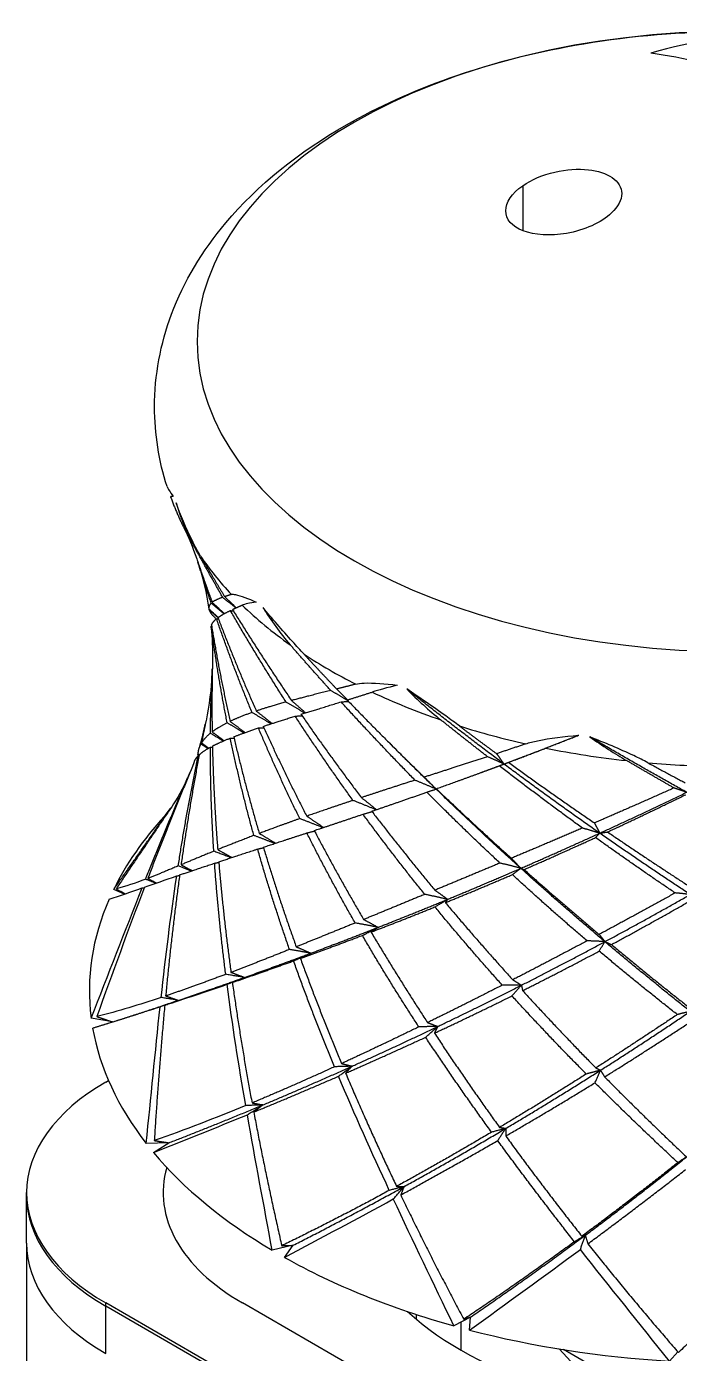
# Model space of a CAD drawing. Extents: x 20 to 191, y 30 to 285.
# Drawn here: x 65.2 to 99, y 216.5 to 285.2 of the extents above; entities that cross this region are included whole.
import ezdxf

# ---------------------------------------------------------------- set-up
doc = ezdxf.new("R2010")
doc.units = 0
doc.layers.add('View', color=7, linetype='CONTINUOUS')

msp = doc.modelspace()

# ---------------------------------------------------------------- linework, layer by layer
at = {"layer": 'View'}
for p, q in [((90.9133, 276.935), (90.9133, 274.611)), ((70.2943, 240.271), (69.7419, 240.516)), ((69.6782, 233.658), (68.5767, 233.858)), ((69.3324, 230.544), (69.4739, 230.626)), ((72.5963, 227.401), (71.4259, 227.372)), ((71.8048, 226.903), (72.5963, 227.401)), ((65.2319, 224.665), (65.2319, 224.828)), ((65.2319, 222.216), (65.2319, 224.665)), ((65.2319, 222.216), (65.2319, 212.418)), ((79.0281, 222.098), (77.9458, 221.839)), ((78.5798, 221.473), (79.0281, 222.098)), ((76.5382, 214.953), (69.3324, 219.113)), ((69.3324, 218.95), (69.3324, 219.113)), ((90.2743, 211.105), (76.4035, 219.113)), ((76.5382, 214.789), (69.3324, 218.95)), ((69.3324, 216.5), (69.3324, 218.95)), ((85.3972, 218.519), (85.3972, 218.281)), ((88.2137, 218.385), (87.35, 217.928)), ((88.1626, 217.709), (88.2137, 218.385)), ((87.7172, 218.122), (87.7172, 216.671)), ((95.4408, 213.898), (92.8077, 216.734)), ((98.6861, 213.433), (93.0321, 216.698)), ((98.9377, 216.59), (98.5043, 216.109))]:
    msp.add_line(p, q, dxfattribs=at)
for centre, major_axis, start_param, end_param in [((101.859, 268.873), (-27.7993, 0), 0, 6.28318), ((89.6414, 242.334), (23.2755, 40.3143), -5.94365, -5.74043), ((109.768, 239.846), (-24.189, 41.8967), 5.54491, 5.86301), ((101.859, 263.997), (-29.6537, 0), -6.00166, -5.94828), ((101.859, 263.997), (-29.6537, 0), -5.91076, -5.78295), ((101.859, 263.997), (-29.6537, 0), -5.74543, -5.59921), ((101.859, 263.997), (-29.6537, 0), -5.56169, -5.43388), ((101.859, 263.997), (-29.6537, 0), -5.39636, -5.25015), ((101.859, 263.997), (-29.6537, 0), -5.21263, -5.08481), ((101.859, 263.997), (-29.6537, 0), -5.0473, -4.90108), ((101.859, 263.997), (-29.6537, 0), -4.86356, -4.73575), ((101.859, 235.28), (-33.3735, 0), -0.487541, -0.275233), ((101.859, 235.28), (-33.3735, 0), -0.248366, -6.20935), ((101.859, 235.28), (-33.3735, 0), -6.18249, -5.86029), ((79.2319, 224.828), (-14, 0), -0.785398, 0), ((101.859, 235.28), (-33.3735, 0), -5.83342, -5.51122), ((86.303, 224.828), (14, 0), 2.97957, 3.92699), ((79.2319, 224.828), (-14, 0), 0, -5.49779), ((79.2319, 224.665), (-14, 0), 0, -5.49779), ((79.2319, 222.216), (-14, 0), 0, -5.49779), ((79.2319, 222.216), (14, 0), 3.14159, 3.92699), ((101.859, 235.28), (-33.3735, 0), -5.48435, -5.16215), ((101.859, 224.828), (19.9905, 0), 3.70495, 5.71983), ((101.859, 235.28), (-33.3735, 0), -5.13529, -4.81309)]:
    msp.add_ellipse(centre, major_axis=major_axis, ratio=0.57735, start_param=start_param, end_param=end_param, dxfattribs=at)
for points, knots in [([(72.5066, 261.365), (72.0808, 262.7), (71.8591, 264.093), (71.8593, 265.486), (71.8578, 267.119), (72.162, 268.748), (72.7395, 270.288), (73.3731, 271.983), (74.3306, 273.57), (75.5387, 275.007), (77.1979, 276.981), (79.3265, 278.681), (81.7952, 280.091), (85.0746, 281.966), (88.9704, 283.33), (93.1531, 284.121), (98.0811, 285.057), (103.409, 285.174), (108.434, 284.47), (113.463, 283.771), (118.188, 282.25), (122.037, 280.026)], [0, 0, 0, 0, 0.116683, 0.116683, 0.116683, 0.253311, 0.253311, 0.253311, 0.403446, 0.403446, 0.403446, 0.609503, 0.609503, 0.609503, 0.883317, 0.883317, 0.883317, 0.941658, 0.941658, 0.941658, 1, 1, 1, 1]), ([(90.9133, 276.935), (91.3633, 277.25), (91.955, 277.5), (92.5747, 277.644), (93.1623, 277.782), (93.7737, 277.824), (94.3115, 277.764), (94.8034, 277.711), (95.2329, 277.571), (95.5359, 277.364), (95.8589, 277.145), (96.0358, 276.851), (96.0346, 276.529)], [0, 0, 0, 0, 0.100758, 0.100758, 0.100758, 0.19632, 0.19632, 0.19632, 0.283648, 0.283648, 0.283648, 0.376285, 0.376285, 0.376285, 0.376285]), ([(96.0346, 276.529), (96.0357, 276.201), (95.8511, 275.846), (95.5121, 275.525), (94.9913, 275.025), (94.0976, 274.624), (93.1837, 274.468), (92.3563, 274.322), (91.5218, 274.371), (90.9301, 274.605), (90.3678, 274.821), (90.0313, 275.202), (90.0346, 275.642)], [0.376285, 0.376285, 0.376285, 0.376285, 0.471069, 0.471069, 0.471069, 0.61794, 0.61794, 0.61794, 0.750975, 0.750975, 0.750975, 0.876559, 0.876559, 0.876559, 0.876559]), ([(74.2384, 257.767), (74.0942, 258.016), (73.9589, 258.267), (73.8326, 258.519), (73.4808, 259.222), (73.2039, 259.896), (72.976, 260.522)], [0, 0, 0, 0, 0.263819, 0.263819, 0.263819, 1, 1, 1, 1]), ([(75.8392, 255.785), (75.8849, 255.799), (75.9554, 255.795), (76.0504, 255.773), (76.3129, 255.715), (76.7018, 255.565), (77.1252, 255.385)], [0, 0, 0, 0, 0.263819, 0.263819, 0.263819, 1, 1, 1, 1]), ([(79.5947, 252.689), (79.3972, 252.903), (79.1998, 253.12), (79.0025, 253.339), (78.4537, 253.95), (77.9404, 254.543), (77.4718, 255.099)], [0, 0, 0, 0, 0.263819, 0.263819, 0.263819, 1, 1, 1, 1]), ([(82.2729, 251.143), (82.3935, 251.173), (82.5403, 251.191), (82.7133, 251.197), (83.1924, 251.214), (83.793, 251.164), (84.4141, 251.091)], [0, 0, 0, 0, 0.263819, 0.263819, 0.263819, 1, 1, 1, 1]), ([(87.6363, 248.974), (87.4096, 249.145), (87.1739, 249.318), (86.9292, 249.493), (86.2497, 249.978), (85.562, 250.449), (84.9092, 250.891)], [0, 0, 0, 0, 0.263819, 0.263819, 0.263819, 1, 1, 1, 1]), ([(91.0691, 248.05), (91.2499, 248.111), (91.4554, 248.165), (91.6854, 248.212), (92.3233, 248.343), (93.0633, 248.43), (93.8072, 248.495)], [0, 0, 0, 0, 0.263819, 0.263819, 0.263819, 1, 1, 1, 1]), ([(97.3935, 247.072), (97.1647, 247.196), (96.9192, 247.32), (96.6568, 247.443), (95.9285, 247.785), (95.1492, 248.107), (94.391, 248.405)], [0, 0, 0, 0, 0.263819, 0.263819, 0.263819, 1, 1, 1, 1])]:
    msp.add_open_spline(points, degree=3, knots=knots, dxfattribs=at)
for points, degree in [([(90.0346, 275.642), (90.0308, 276.073), (90.3582, 276.551), (90.9133, 276.935)], 3), ([(72.5066, 261.365), (72.5385, 261.267), (72.6598, 261.079), (72.8196, 260.859)], 3), ([(72.8196, 260.859), (72.6806, 260.86), (72.6907, 260.824)], 2), ([(72.6907, 260.824), (72.9845, 260.016), (73.373, 259.241)], 2), ([(72.976, 260.522), (73.1856, 259.794), (73.4731, 259.064), (73.8532, 258.37)], 3), ([(73.373, 259.241), (73.6013, 258.785), (73.8343, 258.241), (74.0416, 257.631)], 3), ([(75.3857, 255.632), (74.6057, 256.995), (73.8532, 258.37)], 2), ([(74.0416, 257.631), (74.4269, 256.499), (74.8416, 255.375)], 2), ([(74.2384, 257.767), (74.8528, 256.713), (75.4874, 255.668)], 2), ([(74.1474, 257.308), (74.0962, 257.471)], 1), ([(74.79, 255.332), (74.4582, 256.318), (74.1474, 257.308)], 2), ([(74.1474, 257.308), (74.3659, 256.613), (74.548, 255.844), (74.6713, 255.038)], 3), ([(75.3857, 255.632), (75.0259, 255.51), (74.8416, 255.375)], 2), ([(76.0602, 255.081), (75.7246, 255.358), (75.3857, 255.632)], 2), ([(75.8392, 255.785), (75.6525, 255.723), (75.4874, 255.668)], 2), ([(75.4874, 255.668), (75.789, 255.382), (76.0854, 255.093)], 2), ([(74.79, 255.332), (74.6461, 255.2), (74.6713, 255.038)], 2), ([(74.6708, 255.041), (74.6716, 255.036)], 1), ([(74.6713, 255.038), (74.6716, 255.036)], 1), ([(74.6716, 255.036), (75.1554, 254.594)], 1), ([(74.6851, 254.98), (74.6791, 255.029)], 1), ([(75.1386, 254.582), (74.6851, 254.98)], 1), ([(74.6851, 254.98), (74.7396, 254.812), (74.9527, 254.61)], 2), ([(75.4479, 254.777), (75.1208, 255.056), (74.79, 255.332)], 2), ([(74.8416, 255.375), (75.1599, 255.084), (75.4728, 254.791)], 2), ([(75.1385, 254.582), (75.3862, 254.76), (75.7796, 254.949)], 2), ([(75.7796, 254.949), (75.9396, 254.929)], 1), ([(78.6649, 250.215), (77.1675, 252.554), (75.7796, 254.949)], 2), ([(75.8933, 255.004), (76.1255, 255.113), (76.3909, 255.228)], 2), ([(75.8933, 255.004), (77.364, 252.615), (78.9469, 250.292)], 2), ([(77.1252, 255.385), (76.7859, 255.337), (76.525, 255.286), (76.3909, 255.228)], 3), ([(77.4718, 255.099), (77.8805, 254.434), (78.3496, 253.781), (78.8757, 253.179)], 3), ([(74.791, 254.057), (74.7875, 254.096), (74.7926, 254.134)], 2), ([(74.7926, 254.134), (74.8145, 254.131)], 1), ([(75.6173, 249.14), (75.1248, 251.628), (74.7926, 254.134)], 2), ([(74.8048, 254.19), (74.856, 254.357), (75.0658, 254.526)], 2), ([(74.8048, 254.19), (75.213, 251.689), (75.7702, 249.215)], 2), ([(74.9527, 254.61), (75.0544, 254.516)], 1), ([(75.0658, 254.526), (75.165, 254.512)], 1), ([(76.9013, 249.673), (75.9132, 252.079), (75.0658, 254.526)], 2), ([(75.1385, 254.582), (76.0643, 252.141), (77.1248, 249.75)], 2), ([(74.791, 254.057), (74.8779, 253.107), (74.8541, 252.143)], 2), ([(80.9778, 250.812), (79.9173, 251.986), (78.8757, 253.179)], 2), ([(74.8541, 252.143), (74.811, 250.404), (74.8376, 248.668)], 2), ([(79.5947, 252.689), (80.4316, 251.782), (81.2838, 250.888)], 2), ([(74.84, 251.757), (74.7984, 250.893), (74.6874, 250.041), (74.5205, 249.242)], 3), ([(74.7506, 248.6), (74.7636, 250.179), (74.84, 251.757)], 2), ([(74.84, 251.757), (74.8495, 251.95)], 1), ([(80.9778, 250.812), (79.8798, 250.54), (78.9469, 250.292)], 2), ([(81.8647, 250.282), (81.4228, 250.55), (80.9778, 250.812)], 2), ([(82.2729, 251.143), (81.7696, 251.01), (81.2838, 250.888)], 2), ([(81.2838, 250.888), (81.5666, 250.61), (81.8437, 250.326)], 2), ([(81.8272, 250.321), (82.4602, 250.518), (83.1218, 250.728)], 2), ([(84.4141, 251.091), (83.9043, 250.956), (83.456, 250.833), (83.1218, 250.728)], 3), ([(84.9092, 250.891), (85.4676, 250.324), (86.0617, 249.78), (86.6704, 249.293)], 3), ([(89.9412, 247.006), (87.4147, 248.891), (84.9092, 250.891)], 2), ([(78.6649, 250.215), (77.8095, 249.981), (77.1248, 249.75)], 2), ([(79.6303, 249.639), (79.15, 249.93), (78.6649, 250.215)], 2), ([(78.9469, 250.292), (79.3163, 249.976), (79.6769, 249.653)], 2), ([(79.4371, 249.579), (80.4095, 249.881), (81.5118, 250.223)], 2), ([(81.5118, 250.223), (81.8974, 250.248)], 1), ([(85.3373, 246.172), (83.3899, 248.16), (81.5118, 250.223)], 2), ([(81.8272, 250.321), (83.5729, 248.509), (85.3666, 246.762)], 2), ([(76.9013, 249.673), (76.2544, 249.445), (75.7702, 249.215)], 2), ([(77.8816, 249.085), (77.3942, 249.382), (76.9013, 249.673)], 2), ([(77.1248, 249.75), (77.5349, 249.43), (77.9352, 249.103)], 2), ([(77.4817, 248.954), (78.236, 249.203), (79.1371, 249.485)], 2), ([(79.1371, 249.485), (79.4891, 249.504)], 1), ([(82.1277, 245.123), (80.5789, 247.272), (79.1371, 249.485)], 2), ([(79.4371, 249.579), (80.9547, 247.387), (82.5613, 245.267)], 2), ([(89.0885, 247.386), (87.8755, 248.329), (86.6704, 249.293)], 2), ([(74.4564, 248.949), (74.3183, 248.348), (74.1455, 247.8)], 2), ([(74.2544, 248.045), (74.3531, 248.498), (74.4564, 248.949)], 2), ([(74.5205, 249.242), (74.4019, 248.673), (74.2896, 248.103)], 2), ([(74.7506, 248.6), (74.4455, 248.35), (74.2896, 248.103)], 2), ([(74.4564, 248.949), (74.4898, 249.094)], 1), ([(75.4048, 248.192), (74.7506, 248.6)], 1), ([(75.6173, 249.14), (75.1499, 248.905), (74.8376, 248.668)], 2), ([(74.8376, 248.668), (75.1488, 248.442), (75.455, 248.214)], 2), ([(76.487, 248.613), (76.0543, 248.879), (75.6173, 249.14)], 2), ([(75.7702, 249.215), (76.1601, 248.926), (76.5417, 248.632)], 2), ([(75.954, 248.415), (76.5157, 248.631), (77.2349, 248.872)], 2), ([(77.2349, 248.872), (77.5142, 248.883)], 1), ([(79.3746, 244.18), (78.2357, 246.501), (77.2349, 248.872)], 2), ([(77.4817, 248.954), (78.5495, 246.603), (79.7345, 244.307)], 2), ([(87.6363, 248.974), (88.5949, 248.251), (89.5619, 247.542)], 2), ([(74.2544, 248.045), (74.1834, 247.922), (74.1455, 247.8)], 2), ([(74.622, 247.806), (74.2544, 248.045)], 1), ([(74.2896, 248.103), (74.6622, 247.83)], 1), ([(74.8516, 247.933), (75.2324, 248.13), (75.7787, 248.347)], 2), ([(74.8516, 247.933), (74.9155, 245.249), (75.1273, 242.575)], 2), ([(75.7787, 248.347), (75.9691, 248.351)], 1), ([(76.9975, 243.309), (76.3078, 245.813), (75.7787, 248.347)], 2), ([(75.954, 248.415), (76.5458, 245.898), (77.2758, 243.414)], 2), ([(86.4305, 245.707), (85.226, 246.873), (84.0406, 248.069)], 2), ([(91.0691, 248.05), (90.3099, 247.789), (89.5619, 247.542)], 2), ([(89.9412, 247.006), (91.8054, 247.709), (93.8072, 248.495)], 2), ([(93.8072, 248.495), (93.1883, 248.246), (92.6066, 248.018), (92.1127, 247.828)], 3), ([(94.391, 248.405), (95.0317, 247.961), (95.6793, 247.542), (96.2971, 247.18)], 3), ([(99.4015, 245.543), (96.9201, 246.917), (94.391, 248.405)], 2), ([(73.0852, 241.731), (73.5249, 244.593), (74.1235, 247.437)], 2), ([(74.1688, 247.481), (73.6295, 244.644), (73.2288, 241.791)], 2), ([(73.9153, 247.128), (73.9703, 247.28), (74.1235, 247.437)], 2), ([(74.0983, 247.486), (74.1136, 247.521)], 1), ([(74.1615, 247.442), (74.0983, 247.486)], 1), ([(74.0983, 247.486), (74.1022, 247.415)], 1), ([(74.1455, 247.8), (74.1028, 247.663), (74.0988, 247.532)], 2), ([(74.0988, 247.532), (74.1685, 247.479)], 1), ([(74.1235, 247.437), (74.1603, 247.436)], 1), ([(74.1688, 247.481), (74.3735, 247.673), (74.7478, 247.877)], 2), ([(74.7478, 247.877), (74.8529, 247.878)], 1), ([(74.9246, 242.493), (74.7509, 245.182), (74.7478, 247.877)], 2), ([(89.0885, 247.386), (87.3848, 246.829), (85.8159, 246.326)], 2), ([(89.9412, 247.006), (89.515, 247.2), (89.0885, 247.386)], 2), ([(89.5619, 247.542), (89.7538, 247.278), (89.9412, 247.006)], 2), ([(90.1771, 247.093), (91.1347, 247.452), (92.1127, 247.828)], 2), ([(73.7205, 246.633), (72.5734, 243.877), (71.5094, 241.088)], 2), ([(73.6449, 246.456), (73.6831, 246.544)], 1), ([(73.9153, 247.128), (73.8198, 246.871), (73.7205, 246.633)], 2), ([(85.3666, 246.762), (85.8159, 246.326)], 1), ([(86.4402, 245.726), (87.5523, 246.122), (88.7157, 246.55)], 2), ([(88.7157, 246.55), (89.3164, 246.771), (89.9214, 246.999)], 2), ([(88.7157, 246.55), (89.2032, 246.729), (89.6982, 246.914)], 2), ([(89.6982, 246.914), (89.9412, 247.006)], 1), ([(94.0025, 243.69), (91.84, 245.26), (89.6982, 246.914)], 2), ([(89.9214, 246.999), (89.9412, 247.006)], 1), ([(89.9412, 247.006), (90.0627, 247.052), (90.1771, 247.093)], 2), ([(94.8973, 243.427), (92.4155, 245.161), (89.9412, 247.006)], 2), ([(90.1771, 247.093), (92.3988, 245.479), (94.6199, 243.956)], 2), ([(98.7396, 245.768), (97.5203, 246.464), (96.2971, 247.18)], 2), ([(97.3935, 247.072), (98.3581, 246.544), (99.3232, 246.032)], 2), ([(71.3978, 241.045), (72.4778, 243.764), (73.6449, 246.456)], 2), ([(73.6449, 246.456), (73.3282, 245.726), (72.9935, 245.156), (72.7441, 244.791)], 3), ([(85.3373, 246.172), (83.8747, 245.701), (82.5613, 245.267)], 2), ([(86.4305, 245.707), (85.8857, 245.945), (85.3373, 246.172)], 2), ([(85.8159, 246.326), (86.1277, 246.023), (86.4305, 245.707)], 2), ([(82.5613, 245.267), (82.9574, 244.963), (83.3417, 244.646)], 2), ([(83.0989, 244.563), (84.4654, 245.028), (85.949, 245.552)], 2), ([(85.949, 245.552), (86.4305, 245.707)], 1), ([(89.7342, 241.88), (87.8114, 243.675), (85.949, 245.552)], 2), ([(86.4305, 245.707), (86.44, 245.72), (86.4402, 245.726)], 2), ([(90.8144, 241.609), (88.5955, 243.61), (86.4305, 245.707)], 2), ([(86.4402, 245.726), (88.3665, 243.886), (90.3254, 242.129)], 2), ([(98.7396, 245.768), (96.6356, 244.824), (94.6199, 243.956)], 2), ([(94.8973, 243.427), (97.1052, 244.435), (99.4015, 245.543)], 2), ([(95.303, 243.489), (97.2997, 244.416), (99.3513, 245.42)], 2), ([(99.4015, 245.543), (99.069, 245.659), (98.7396, 245.768)], 2), ([(69.7419, 240.516), (71.2212, 242.61), (72.6885, 244.71)], 2), ([(72.7441, 244.791), (71.3082, 242.677), (69.8691, 240.547)], 2), ([(72.3742, 244.306), (72.3953, 244.329), (72.5154, 244.463), (72.6885, 244.71)], 3), ([(72.6885, 244.71), (72.7163, 244.75)], 1), ([(82.1277, 245.123), (80.8575, 244.7), (79.7345, 244.307)], 2), ([(83.3213, 244.639), (82.7275, 244.886), (82.1277, 245.123)], 2), ([(82.6472, 244.409), (83.1156, 244.541)], 1), ([(83.0989, 244.563), (84.6976, 242.483), (86.3673, 240.477)], 2), ([(79.3746, 244.18), (78.2536, 243.783), (77.2758, 243.414)], 2), ([(80.5691, 243.713), (79.9749, 243.951), (79.3746, 244.18)], 2), ([(79.7345, 244.307), (80.1733, 244.02), (80.5997, 243.723)], 2), ([(80.1206, 243.565), (81.3181, 243.96), (82.6472, 244.409)], 2), ([(85.8438, 240.261), (84.196, 242.298), (82.6472, 244.409)], 2), ([(94.6199, 243.956), (94.7606, 243.698), (94.8973, 243.427)], 2), ([(76.9975, 243.309), (75.9934, 242.926), (75.1273, 242.575)], 2), ([(78.0807, 242.896), (77.5414, 243.105), (76.9975, 243.309)], 2), ([(77.2758, 243.414), (77.7025, 243.165), (78.1189, 242.908)], 2), ([(77.4876, 242.702), (78.5427, 243.046), (79.7417, 243.44)], 2), ([(79.7417, 243.44), (80.135, 243.537)], 1), ([(82.2432, 238.781), (80.9261, 241.081), (79.7417, 243.44)], 2), ([(80.1206, 243.565), (81.3471, 241.232), (82.6791, 238.959)], 2), ([(94.0025, 243.69), (92.1091, 242.878), (90.3254, 242.129)], 2), ([(90.8144, 241.609), (92.8118, 242.475), (94.8973, 243.427)], 2), ([(90.9788, 241.545), (92.7927, 242.334), (94.68, 243.201)], 2), ([(94.8973, 243.427), (94.4497, 243.564), (94.0025, 243.69)], 2), ([(94.68, 243.201), (94.8973, 243.427)], 1), ([(98.803, 240.335), (96.7382, 241.724), (94.68, 243.201)], 2), ([(94.8973, 243.427), (95.1033, 243.463), (95.303, 243.489)], 2), ([(99.5815, 240.252), (97.2414, 241.79), (94.8973, 243.427)], 2), ([(95.303, 243.489), (97.4057, 242.059), (99.4807, 240.712)], 2), ([(74.9246, 242.493), (74.0119, 242.12), (73.2288, 241.791)], 2), ([(75.8148, 242.155), (74.9246, 242.493)], 1), ([(75.1273, 242.575), (75.4955, 242.374), (75.8569, 242.169)], 2), ([(75.1787, 241.946), (76.1102, 242.253), (77.194, 242.606)], 2), ([(77.194, 242.606), (77.4965, 242.673)], 1), ([(78.8436, 237.408), (77.9402, 239.987), (77.194, 242.606)], 2), ([(77.4876, 242.702), (78.2723, 240.105), (79.1893, 237.546)], 2), ([(73.1557, 241.266), (73.986, 241.55), (74.9662, 241.875)], 2), ([(73.2288, 241.791), (73.5163, 241.639), (73.8001, 241.485)], 2), ([(74.9662, 241.875), (75.1812, 241.916)], 1), ([(75.5426, 236.123), (75.1735, 238.992), (74.9662, 241.875)], 2), ([(75.1787, 241.946), (75.4234, 239.079), (75.8122, 236.225)], 2), ([(89.7342, 241.88), (87.9937, 241.151), (86.3673, 240.477)], 2), ([(90.8144, 241.609), (90.2756, 241.751), (89.7342, 241.88)], 2), ([(90.3254, 242.129), (90.5738, 241.877), (90.8144, 241.609)], 2), ([(71.3978, 241.045), (70.858, 240.839), (70.3551, 240.668), (69.8691, 240.547)], 3), ([(71.3351, 240.632), (71.8567, 240.815), (72.4054, 241.008), (73.0063, 241.214)], 3), ([(71.9159, 240.835), (71.3978, 241.045)], 1), ([(73.0852, 241.731), (72.2405, 241.375), (71.5094, 241.088)], 2), ([(71.5094, 241.088), (71.9571, 240.85)], 1), ([(72.1998, 234.925), (72.4311, 237.024), (72.6912, 239.122), (73.0063, 241.214)], 3), ([(73.1557, 241.266), (72.7303, 238.142), (72.4315, 235.003)], 2), ([(73.0063, 241.214), (73.1519, 241.238)], 1), ([(73.7581, 241.471), (73.0852, 241.731)], 1), ([(86.9093, 239.83), (88.5981, 240.518), (90.3768, 241.284)], 2), ([(87.0259, 240.004), (88.8747, 240.767), (90.8144, 241.609)], 2), ([(90.3768, 241.284), (90.8144, 241.609)], 1), ([(94.2447, 237.855), (92.2867, 239.525), (90.3768, 241.284)], 2), ([(90.8144, 241.609), (90.9003, 241.582), (90.9788, 241.545)], 2), ([(95.1659, 237.813), (92.9694, 239.665), (90.8144, 241.609)], 2), ([(90.9788, 241.545), (92.9156, 239.826), (94.8688, 238.188)], 2), ([(68.5767, 233.858), (69.4632, 236.099), (70.3254, 238.349), (71.2163, 240.59)], 3), ([(71.3351, 240.632), (70.4898, 238.41), (69.6742, 236.175), (68.8666, 233.931)], 3), ([(69.5099, 240.016), (70.0838, 240.195), (70.6341, 240.386), (71.2163, 240.59)], 3), ([(69.8691, 240.547), (70.3418, 240.288)], 1), ([(71.2163, 240.59), (71.3248, 240.605)], 1), ([(86.3673, 240.477), (86.7018, 240.248), (87.0259, 240.004)], 2), ([(85.8438, 240.261), (84.2045, 239.583), (82.6791, 238.959)], 2), ([(83.4297, 238.554), (85.1786, 239.241), (87.0259, 240.004)], 2), ([(87.0259, 240.004), (86.437, 240.138), (85.8438, 240.261)], 2), ([(86.3724, 239.612), (87.0259, 240.004)], 1), ([(87.0259, 240.004), (86.9711, 239.922), (86.9093, 239.83)], 2), ([(86.9093, 239.83), (88.6224, 237.797), (90.3958, 235.839)], 2), ([(98.803, 240.335), (96.8023, 239.224), (94.8688, 238.188)], 2), ([(95.1659, 237.813), (97.3533, 238.987), (99.5815, 240.252)], 2), ([(95.5011, 237.661), (97.4776, 238.722), (99.4913, 239.874)], 2), ([(99.5815, 240.252), (99.1915, 240.3), (98.803, 240.335)], 2), ([(83.0632, 238.308), (84.6654, 238.922), (86.3724, 239.612)], 2), ([(89.8549, 235.562), (88.0692, 237.546), (86.3724, 239.612)], 2), ([(82.2432, 238.781), (80.6611, 238.135), (79.1893, 237.546)], 2), ([(79.9448, 237.215), (81.6315, 237.847), (83.4297, 238.554)], 2), ([(83.4297, 238.554), (82.8386, 238.672), (82.2432, 238.781)], 2), ([(82.6153, 238.136), (83.4297, 238.554)], 1), ([(82.6791, 238.959), (83.0596, 238.763), (83.4297, 238.554)], 2), ([(83.4297, 238.554), (83.2492, 238.434), (83.0632, 238.308)], 2), ([(83.0632, 238.308), (84.4741, 235.934), (85.9856, 233.622)], 2), ([(79.4066, 236.944), (80.9526, 237.504), (82.6153, 238.136)], 2), ([(85.5386, 233.404), (84.0146, 235.736), (82.6153, 238.136)], 2), ([(94.2447, 237.855), (92.2848, 236.811), (90.3958, 235.839)], 2), ([(90.8444, 235.556), (92.9802, 236.639), (95.1659, 237.813)], 2), ([(95.1659, 237.813), (94.7058, 237.84), (94.2447, 237.855)], 2), ([(94.8688, 238.188), (95.0197, 238.009), (95.1659, 237.813)], 2), ([(94.871, 237.324), (95.1659, 237.813)], 1), ([(95.1659, 237.813), (95.3356, 237.742), (95.5011, 237.661)], 2), ([(99.5877, 234.204), (97.3608, 235.962), (95.1659, 237.813)], 2), ([(95.5011, 237.661), (97.4943, 236.005), (99.4952, 234.432)], 2), ([(78.8436, 237.408), (77.2778, 236.783), (75.8122, 236.225)], 2), ([(76.511, 235.961), (78.1614, 236.548), (79.9448, 237.215)], 2), ([(79.9448, 237.215), (79.3957, 237.314), (78.8436, 237.408)], 2), ([(79.0527, 236.816), (79.9448, 237.215)], 1), ([(79.1893, 237.546), (79.5713, 237.385), (79.9448, 237.215)], 2), ([(79.9448, 237.215), (79.6775, 237.082), (79.4066, 236.944)], 2), ([(79.4066, 236.944), (80.406, 234.204), (81.5372, 231.504)], 2), ([(90.9058, 235.279), (92.8619, 236.255), (94.871, 237.324)], 2), ([(98.9144, 234.04), (96.8756, 235.634), (94.871, 237.324)], 2), ([(75.8845, 235.699), (77.4091, 236.224), (79.0527, 236.816)], 2), ([(81.1742, 231.338), (80.0407, 234.054), (79.0527, 236.816)], 2), ([(72.3861, 234.524), (73.4325, 234.866), (74.5001, 235.224), (75.6097, 235.605)], 3), ([(75.5426, 236.123), (73.9483, 235.518), (72.4315, 235.003)], 2), ([(73.0931, 234.774), (74.7189, 235.323), (76.511, 235.961)], 2), ([(76.511, 235.961), (75.5426, 236.123)], 1), ([(75.6097, 235.605), (76.511, 235.961)], 1), ([(76.5792, 229.332), (76.2178, 231.418), (75.8861, 233.508), (75.6097, 235.605)], 3), ([(75.8122, 236.225), (76.1646, 236.095), (76.511, 235.961)], 2), ([(76.511, 235.961), (75.8845, 235.699)], 1), ([(75.8845, 235.699), (76.3233, 232.577), (76.9031, 229.466)], 2), ([(89.8549, 235.562), (87.8856, 234.554), (85.9856, 233.622)], 2), ([(86.5146, 233.422), (88.6484, 234.443), (90.8444, 235.556)], 2), ([(90.8444, 235.556), (90.3507, 235.564), (89.8549, 235.562)], 2), ([(90.3577, 235.006), (90.8444, 235.556)], 1), ([(90.3958, 235.839), (90.6232, 235.705), (90.8444, 235.556)], 2), ([(90.8444, 235.556), (90.877, 235.422), (90.9058, 235.279)], 2), ([(72.1998, 234.925), (71.0748, 234.55), (69.9713, 234.214), (68.8666, 233.931)], 3), ([(73.0931, 234.774), (72.1998, 234.925)], 1), ([(72.4315, 235.003), (72.7645, 234.89), (73.0931, 234.774)], 2), ([(86.3427, 233.078), (88.3167, 233.997), (90.3577, 235.006)], 2), ([(94.2021, 230.963), (92.2412, 232.94), (90.3577, 235.006)], 2), ([(90.9058, 235.279), (92.7727, 233.239), (94.6965, 231.277)], 2), ([(69.2192, 233.515), (70.1969, 233.817), (71.1637, 234.125), (72.1474, 234.446)], 3), ([(69.2192, 233.515), (70.3997, 233.879), (71.6414, 234.289)], 2), ([(71.4259, 227.372), (71.6699, 229.728), (71.8916, 232.088), (72.1474, 234.446)], 3), ([(71.6414, 234.289), (72.3491, 234.523), (73.0931, 234.774)], 2), ([(72.3861, 234.524), (72.0636, 231.029), (71.8435, 227.517)], 2), ([(72.1474, 234.446), (73.0931, 234.774)], 1), ([(73.0931, 234.774), (72.3861, 234.524)], 1), ([(94.9352, 231.155), (97.2588, 232.629), (99.5877, 234.204)], 2), ([(99.5877, 234.204), (99.2509, 234.126), (98.9144, 234.04)], 2), ([(68.6549, 233.343), (69.2192, 233.515)], 1), ([(68.8666, 233.931), (69.2769, 233.797), (69.682, 233.659)], 2), ([(85.9856, 233.622), (86.2531, 233.527), (86.5146, 233.422)], 2), ([(98.9144, 234.04), (96.7956, 232.616), (94.6965, 231.277)], 2), ([(95.1503, 230.816), (97.3143, 232.155), (99.4874, 233.594)], 2), ([(85.5386, 233.404), (83.5085, 232.412), (81.5372, 231.504)], 2), ([(81.7463, 231.007), (83.7813, 231.894), (85.8899, 232.868)], 2), ([(82.0824, 231.367), (84.2584, 232.344), (86.5146, 233.422)], 2), ([(86.5146, 233.422), (86.0275, 233.416), (85.5386, 233.404)], 2), ([(85.8899, 232.868), (86.5146, 233.422)], 1), ([(89.3007, 227.953), (87.5396, 230.375), (85.8899, 232.868)], 2), ([(86.5146, 233.422), (86.43, 233.253), (86.3427, 233.078)], 2), ([(86.3427, 233.078), (87.9761, 230.606), (89.7133, 228.199)], 2), ([(81.5372, 231.504), (81.8121, 231.439), (82.0824, 231.367)], 2), ([(81.1742, 231.338), (79.0226, 230.352), (76.9031, 229.466)], 2), ([(76.992, 228.992), (79.1559, 229.883), (81.3792, 230.848)], 2), ([(77.4642, 229.362), (79.7196, 230.306), (82.0824, 231.367)], 2), ([(82.0824, 231.367), (81.1742, 231.338)], 1), ([(81.3792, 230.848), (82.0824, 231.367)], 1), ([(84.0077, 224.941), (83.0972, 226.897), (82.2136, 228.864), (81.3792, 230.848)], 3), ([(82.0824, 231.367), (81.7463, 231.007)], 1), ([(81.7463, 231.007), (82.9964, 228.057), (84.3848, 225.147)], 2), ([(94.2021, 230.963), (91.9527, 229.536), (89.7133, 228.199)], 2), ([(90.0392, 228.15), (92.4783, 229.597), (94.9352, 231.155)], 2), ([(94.9352, 231.155), (94.5689, 231.062), (94.2021, 230.963)], 2), ([(94.6533, 230.509), (94.9352, 231.155)], 1), ([(94.6965, 231.277), (94.8172, 231.222), (94.9352, 231.155)], 2), ([(94.9352, 231.155), (95.0435, 230.988), (95.1503, 230.816)], 2), ([(95.1503, 230.816), (97.2208, 228.721), (99.3545, 226.707)], 2), ([(90.034, 227.756), (92.3339, 229.084), (94.6533, 230.509)], 2), ([(98.942, 226.378), (96.7656, 228.399), (94.6533, 230.509)], 2), ([(76.9031, 229.466), (77.1855, 229.417), (77.4642, 229.362)], 2), ([(71.8048, 226.903), (73.4337, 227.544), (75.0406, 228.189), (76.6622, 228.856)], 3), ([(76.5792, 229.332), (75.0048, 228.682), (73.4336, 228.074), (71.8435, 227.517)], 3), ([(72.5963, 227.401), (74.9555, 228.313), (77.4642, 229.362)], 2), ([(77.4642, 229.362), (76.5792, 229.332)], 1), ([(76.6622, 228.856), (77.4642, 229.362)], 1), ([(77.9458, 221.839), (77.5178, 224.177), (77.0723, 226.514), (76.6622, 228.856)], 3), ([(77.4642, 229.362), (76.992, 228.992)], 1), ([(76.992, 228.992), (77.6483, 225.531), (78.4408, 222.077)], 2), ([(84.7777, 225.14), (87.3906, 226.58), (90.0392, 228.15)], 2), ([(90.0392, 228.15), (89.3007, 227.953)], 1), ([(89.6189, 227.517), (90.0392, 228.15)], 1), ([(89.7133, 228.199), (89.8777, 228.178), (90.0392, 228.15)], 2), ([(90.0392, 228.15), (90.034, 227.756)], 1), ([(71.8435, 227.517), (72.2223, 227.462), (72.5963, 227.401)], 2), ([(89.3007, 227.953), (86.8513, 226.499), (84.3848, 225.147)], 2), ([(84.5973, 224.703), (87.0997, 226.069), (89.6189, 227.517)], 2), ([(93.5894, 222.282), (91.5607, 224.868), (89.6189, 227.517)], 2), ([(90.034, 227.756), (91.9446, 225.128), (93.9742, 222.565)], 2), ([(94.1514, 222.616), (96.8068, 224.592), (99.4217, 226.699)], 2), ([(99.4217, 226.699), (98.942, 226.378)], 1), ([(98.942, 226.378), (96.4902, 224.425), (93.9742, 222.565)], 2), ([(94.2846, 222.174), (96.8237, 224.054), (99.335, 226.013)], 2), ([(84.0077, 224.941), (81.2615, 223.444), (78.4408, 222.077)], 2), ([(79.0281, 222.098), (81.8712, 223.539), (84.7777, 225.14)], 2), ([(84.7777, 225.14), (84.0077, 224.941)], 1), ([(84.2161, 224.495), (84.7777, 225.14)], 1), ([(84.3848, 225.147), (84.5825, 225.146), (84.7777, 225.14)], 2), ([(84.7777, 225.14), (84.5973, 224.703)], 1), ([(84.5973, 224.703), (86.1533, 221.467), (87.8627, 218.268)], 2), ([(78.5798, 221.473), (80.469, 222.473), (82.3412, 223.472), (84.2161, 224.495)], 3), ([(87.35, 217.928), (86.3017, 220.115), (85.2428, 222.299), (84.2161, 224.495)], 3), ([(88.2137, 218.385), (91.1977, 220.419), (94.1514, 222.616)], 2), ([(94.1514, 222.616), (93.5894, 222.282)], 1), ([(93.898, 221.888), (94.1514, 222.616)], 1), ([(93.9742, 222.565), (94.0634, 222.593), (94.1514, 222.616)], 2), ([(94.1514, 222.616), (94.2846, 222.174)], 1), ([(78.4408, 222.077), (78.7364, 222.091), (79.0281, 222.098)], 2), ([(93.5894, 222.282), (90.7844, 220.22), (87.8627, 218.268)], 2), ([(88.1626, 217.709), (90.0843, 219.097), (91.9959, 220.481), (93.898, 221.888)], 3), ([(98.5043, 216.109), (96.9621, 218.033), (95.4174, 219.951), (93.898, 221.888)], 3), ([(94.2846, 222.174), (96.5526, 219.328), (98.9728, 216.549)], 2), ([(104.169, 221.675), (101.643, 219.071), (98.9728, 216.549)], 2), ([(87.8627, 218.268), (88.0394, 218.33), (88.2137, 218.385)], 2)]:
    msp.add_open_spline(points, degree=degree, dxfattribs=at)

doc.saveas('drawing.dxf')
